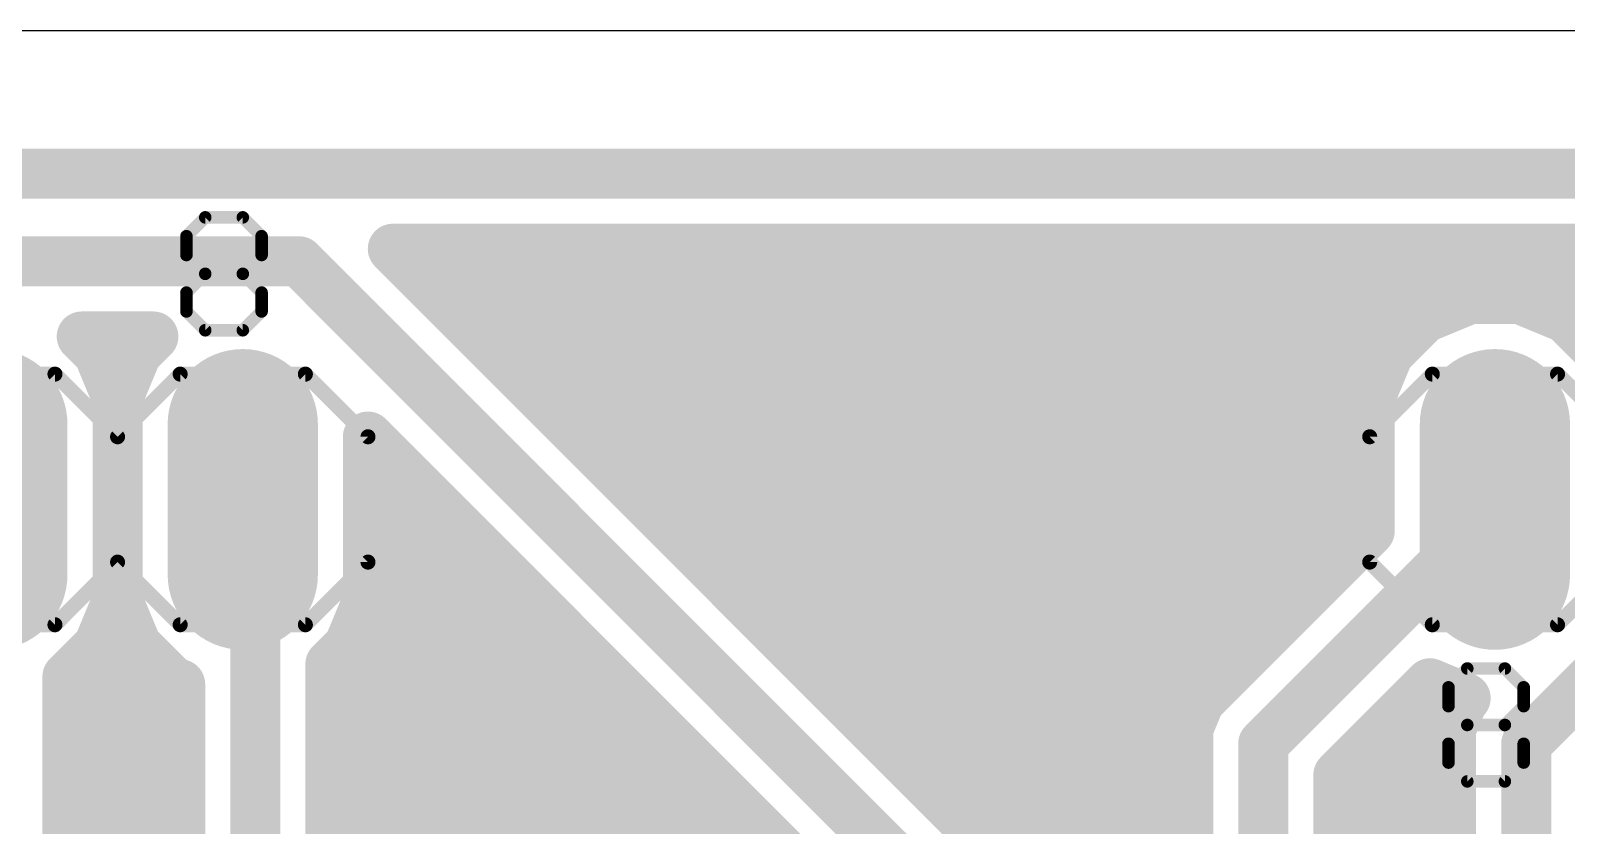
# Model space of a CAD drawing. Extents: x 40.6 to 122, y 26.7 to 70.8.
# Drawn here: x 71.51 to 87.08, y 62.74 to 70.79 of the extents above; entities that cross this region are included whole.
import ezdxf

# ---------------------------------------------------------------- set-up
doc = ezdxf.new("R2010")
doc.units = 0
for name, color, linetype in [('16', 175, 'CONTINUOUS'), ('17', 82, 'CONTINUOUS'), ('20', 7, 'CONTINUOUS'), ('21', 253, 'CONTINUOUS'), ('51', 253, 'CONTINUOUS')]:
    doc.layers.add(name, color=color, linetype=linetype)

# ---------------------------------------------------------------- blocks, each defined once
blk = doc.blocks.new('RECT')
blk.add_solid([(-0.5, -0.5), (0.5, -0.5), (-0.5, 0.5), (0.5, 0.5)])
blk = doc.blocks.new('LONGP100')
at = {"const_width": 1}
blk.add_lwpolyline([(-0.5, 0), (0.5, 0)], dxfattribs=at)
at = {"const_width": 0.5}
for points in [[(-0.5, 0.25, 1), (-0.5, -0.25)], [(0.5, -0.25, 1), (0.5, 0.25)]]:
    blk.add_lwpolyline(points, format="xyb", dxfattribs=at)

msp = doc.modelspace()

# ---------------------------------------------------------------- linework, layer by layer
at = {"layer": '16', "const_width": 0.508}
for points in [[(108.458, 69.342), (54.6735, 69.342)], [(55.118, 68.453), (74.2315, 68.453)], [(74.2315, 68.453), (80.899, 61.7855)], [(81.545, 62.2171), (75.1821, 68.58)], [(75.1821, 68.58), (108.1424, 68.58)], [(75.6901, 68.072), (108.6504, 68.072)], [(86.1074, 68.072), (85.6406, 67.8787)], [(86.6126, 68.072), (86.1074, 68.072)], [(87.0794, 67.8787), (86.6126, 68.072)], [(85.6406, 67.8787), (85.2833, 67.5214)], [(87.4367, 67.5214), (87.0794, 67.8787)], [(72.1967, 67.5214), (72.027, 67.691)], [(72.027, 67.691), (72.753, 67.691)], [(72.753, 67.691), (72.5833, 67.5214)], [(72.154, 67.564), (72.626, 67.564)], [(72.39, 67.0546), (72.1967, 67.5214)], [(72.5833, 67.5214), (72.39, 67.0546)], [(76.1981, 67.564), (85.326, 67.564)], [(85.2833, 67.5214), (85.09, 67.0546)], [(72.3894, 67.056), (72.3906, 67.056)], [(72.39, 65.0254), (72.39, 67.0546)], [(72.39, 67.0546), (72.39, 65.0254)], [(76.7061, 67.056), (85.0906, 67.056)], [(85.09, 67.0546), (85.09, 65.7206)], [(74.93, 65.0254), (74.93, 66.6769)], [(74.93, 66.6769), (80.137, 61.4699)], [(72.39, 66.548), (72.39, 66.548)], [(74.93, 66.548), (75.0589, 66.548)], [(77.2141, 66.548), (85.09, 66.548)], [(72.39, 66.04), (72.39, 66.04)], [(73.787, 65.786), (73.66, 66.04)], [(74.93, 66.04), (75.5669, 66.04)], [(77.7221, 66.04), (85.09, 66.04)], [(86.233, 65.786), (86.36, 66.04)], [(73.787, 65.786), (73.787, 57.3405)], [(86.233, 65.786), (84.0105, 63.5635)], [(88.9, 65.786), (86.6775, 63.5635)], [(85.09, 65.7206), (83.3645, 63.9951)], [(72.39, 65.532), (72.39, 65.532)], [(74.93, 65.532), (76.0749, 65.532)], [(78.2301, 65.532), (84.9014, 65.532)], [(72.1967, 64.5586), (72.39, 65.0254)], [(72.3894, 65.024), (72.3906, 65.024)], [(72.39, 65.0254), (72.5833, 64.5586)], [(74.7366, 64.5586), (74.93, 65.0254)], [(74.9294, 65.024), (76.5829, 65.024)], [(78.7381, 65.024), (84.3934, 65.024)], [(71.882, 64.2439), (72.1967, 64.5586)], [(72.5833, 64.5586), (72.9406, 64.2013)], [(74.549, 64.3709), (74.7366, 64.5586)], [(72.154, 64.516), (72.6259, 64.516)], [(74.6941, 64.516), (77.0909, 64.516)], [(79.2461, 64.516), (83.8854, 64.516)], [(71.882, 58.7008), (71.882, 64.2439)], [(74.549, 58.5738), (74.549, 64.3709)], [(72.9406, 64.2013), (73.025, 64.1664)], [(73.025, 64.1664), (73.025, 58.812)], [(84.7725, 63.2479), (85.701, 64.1763)], [(85.701, 64.1763), (86.0628, 64.0265)], [(71.882, 64.008), (73.025, 64.008)], [(74.549, 64.008), (77.5989, 64.008)], [(79.7541, 64.008), (83.3774, 64.008)], [(83.3645, 63.9951), (83.2485, 63.7151)], [(85.5326, 64.008), (86.0444, 64.008)], [(86.0315, 63.9951), (85.9155, 63.7151)], [(86.0628, 64.0265), (86.0315, 63.9951)], [(83.2485, 63.7151), (83.2485, 58.8383)], [(85.9155, 63.7151), (85.9155, 58.8909)], [(71.882, 63.5), (73.025, 63.5)], [(74.549, 63.5), (78.1069, 63.5)], [(80.2621, 63.5), (83.2485, 63.5)], [(84.0105, 63.5635), (84.0105, 57.3405)], [(85.0246, 63.5), (85.9155, 63.5)], [(86.6775, 63.5635), (86.6775, 57.3405)], [(84.7725, 58.5103), (84.7725, 63.2479)], [(71.882, 62.992), (73.025, 62.992)], [(74.549, 62.992), (78.6149, 62.992)], [(80.7701, 62.992), (83.2485, 62.992)], [(84.7725, 62.992), (85.9155, 62.992)], [(71.882, 62.484), (73.025, 62.484)], [(74.549, 62.484), (79.1229, 62.484)], [(81.2781, 62.484), (83.2485, 62.484)], [(84.7725, 62.484), (85.9155, 62.484)]]:
    msp.add_lwpolyline(points, dxfattribs=at)
at = {"layer": '16', "const_width": 0.254}
for points in [[(74.3213, 68.5428, 1), (74.1417, 68.3632)], [(74.2315, 68.326, 1), (74.2315, 68.58)], [(75.2719, 68.6698, 1), (75.0923, 68.4902)], [(75.1821, 68.707, 1), (75.1821, 68.453)], [(75.6901, 68.199, 1), (75.6901, 67.945)], [(86.1074, 68.199, 1), (86.1074, 67.945)], [(86.156, 67.9547, 1), (86.0588, 68.1893)], [(86.6612, 68.1893, 1), (86.564, 67.9547)], [(86.6126, 67.945, 1), (86.6126, 68.199)], [(85.592, 67.996, 1), (85.6892, 67.7613)], [(85.7304, 67.7888, 1), (85.5508, 67.9685)], [(87.1692, 67.9685, 1), (86.9896, 67.7888)], [(87.0308, 67.7613, 1), (87.128, 67.996)], [(72.1168, 67.7808, 1), (71.9372, 67.6012)], [(72.027, 67.818, 1), (72.027, 67.564)], [(72.8428, 67.6012, 1), (72.6632, 67.7808)], [(72.753, 67.564, 1), (72.753, 67.818)], [(72.154, 67.691, 1), (72.154, 67.437)], [(72.314, 67.57, 1), (72.0793, 67.4728)], [(72.7007, 67.4728, 1), (72.466, 67.57)], [(72.626, 67.437, 1), (72.626, 67.691)], [(76.1981, 67.691, 1), (76.1981, 67.437)], [(85.4007, 67.4728, 1), (85.166, 67.57)], [(85.326, 67.437, 1), (85.326, 67.691)], [(72.1068, 67.4316, 1), (72.2865, 67.6112)], [(72.4935, 67.6112, 1), (72.6731, 67.4316)], [(85.1935, 67.6112, 1), (85.3731, 67.4316)], [(72.3894, 67.183, 1), (72.3894, 66.929)], [(72.517, 67.0546, 1), (72.263, 67.0546)], [(72.517, 67.0546, 1), (72.263, 67.0546)], [(72.3906, 66.929, 1), (72.3906, 67.183)], [(76.7061, 67.183, 1), (76.7061, 66.929)], [(85.217, 67.0546, 1), (84.963, 67.0546)], [(85.0906, 66.929, 1), (85.0906, 67.183)], [(72.2727, 67.1032, 1), (72.5073, 67.006)], [(72.2727, 67.006, 1), (72.5073, 67.1032)], [(84.9727, 67.1032, 1), (85.2073, 67.006)], [(75.057, 66.6769, 1), (74.803, 66.6769)], [(75.0198, 66.7667, 1), (74.8402, 66.5871)], [(72.39, 66.675, 1), (72.39, 66.421)], [(72.39, 66.421, 1), (72.39, 66.675)], [(74.93, 66.675, 1), (74.93, 66.421)], [(75.0589, 66.421, 1), (75.0589, 66.675)], [(77.2141, 66.675, 1), (77.2141, 66.421)], [(85.09, 66.421, 1), (85.09, 66.675)], [(72.39, 66.167, 1), (72.39, 65.913)], [(72.39, 65.913, 1), (72.39, 66.167)], [(73.7736, 66.0968, 1), (73.5464, 65.9832)], [(74.93, 66.167, 1), (74.93, 65.913)], [(75.5669, 65.913, 1), (75.5669, 66.167)], [(77.7221, 66.167, 1), (77.7221, 65.913)], [(85.09, 65.913, 1), (85.09, 66.167)], [(86.4736, 65.9832, 1), (86.2464, 66.0968)], [(73.914, 65.786, 1), (73.66, 65.786)], [(86.3228, 65.6962, 1), (86.1432, 65.8758)], [(73.6734, 65.7292, 1), (73.9006, 65.8428)], [(85.1798, 65.6308, 1), (85.0002, 65.8104)], [(86.1194, 65.8428, 1), (86.3466, 65.7292)], [(72.39, 65.659, 1), (72.39, 65.405)], [(72.39, 65.405, 1), (72.39, 65.659)], [(74.93, 65.659, 1), (74.93, 65.405)], [(76.0749, 65.405, 1), (76.0749, 65.659)], [(78.2301, 65.659, 1), (78.2301, 65.405)], [(84.9014, 65.405, 1), (84.9014, 65.659)], [(84.963, 65.7206, 1), (85.217, 65.7206)], [(72.3894, 65.151, 1), (72.3894, 64.897)], [(72.5073, 65.074, 1), (72.2727, 64.9768)], [(72.5073, 64.9768, 1), (72.2727, 65.074)], [(72.3906, 64.897, 1), (72.3906, 65.151)], [(74.9294, 65.151, 1), (74.9294, 64.897)], [(75.0473, 64.9768, 1), (74.8127, 65.074)], [(76.5829, 64.897, 1), (76.5829, 65.151)], [(78.7381, 65.151, 1), (78.7381, 64.897)], [(84.3934, 64.897, 1), (84.3934, 65.151)], [(72.263, 65.0254, 1), (72.517, 65.0254)], [(72.263, 65.0254, 1), (72.517, 65.0254)], [(74.803, 65.0254, 1), (75.057, 65.0254)], [(72.2865, 64.4688, 1), (72.1068, 64.6484)], [(72.6731, 64.6484, 1), (72.4935, 64.4688)], [(74.8265, 64.4688, 1), (74.6468, 64.6484)], [(72.154, 64.643, 1), (72.154, 64.389)], [(72.0793, 64.6072, 1), (72.314, 64.51)], [(72.466, 64.51, 1), (72.7007, 64.6072)], [(72.6259, 64.389, 1), (72.6259, 64.643)], [(74.6941, 64.643, 1), (74.6941, 64.389)], [(74.6193, 64.6072, 1), (74.854, 64.51)], [(77.0909, 64.389, 1), (77.0909, 64.643)], [(79.2461, 64.643, 1), (79.2461, 64.389)], [(83.8854, 64.389, 1), (83.8854, 64.643)], [(72.009, 64.2439, 1), (71.755, 64.2439)], [(74.676, 64.3709, 1), (74.422, 64.3709)], [(74.4592, 64.4607, 1), (74.6388, 64.2811)], [(71.7922, 64.3337, 1), (71.9718, 64.1541)], [(72.9892, 64.3187, 1), (72.892, 64.084)], [(72.8508, 64.1115, 1), (73.0304, 64.2911)], [(73.152, 64.1664, 1), (72.898, 64.1664)], [(72.9764, 64.0491, 1), (73.0736, 64.2837)], [(85.7496, 64.2937, 1), (85.6524, 64.059)], [(85.7908, 64.0865, 1), (85.6112, 64.2661)], [(71.882, 64.135, 1), (71.882, 63.881)], [(73.025, 63.881, 1), (73.025, 64.135)], [(74.549, 64.135, 1), (74.549, 63.881)], [(77.5989, 63.881, 1), (77.5989, 64.135)], [(79.7541, 64.135, 1), (79.7541, 63.881)], [(83.2747, 64.0849, 1), (83.4543, 63.9053)], [(83.4818, 63.9465, 1), (83.2472, 64.0437)], [(83.3774, 63.881, 1), (83.3774, 64.135)], [(85.5326, 64.135, 1), (85.5326, 63.881)], [(85.9417, 64.0849, 1), (86.1213, 63.9053)], [(86.1488, 63.9465, 1), (85.9142, 64.0437)], [(86.1526, 63.9367, 1), (85.973, 64.1163)], [(86.0142, 63.9091, 1), (86.1114, 64.1438)], [(86.0444, 63.881, 1), (86.0444, 64.135)], [(83.3755, 63.7151, 1), (83.1215, 63.7151)], [(83.1312, 63.7637, 1), (83.3658, 63.6665)], [(86.0425, 63.7151, 1), (85.7885, 63.7151)], [(85.7982, 63.7637, 1), (86.0328, 63.6665)], [(71.882, 63.627, 1), (71.882, 63.373)], [(73.025, 63.373, 1), (73.025, 63.627)], [(74.549, 63.627, 1), (74.549, 63.373)], [(78.1069, 63.373, 1), (78.1069, 63.627)], [(80.2621, 63.627, 1), (80.2621, 63.373)], [(83.2485, 63.373, 1), (83.2485, 63.627)], [(84.1375, 63.5635, 1), (83.8835, 63.5635)], [(83.9207, 63.6533, 1), (84.1003, 63.4737)], [(85.0246, 63.627, 1), (85.0246, 63.373)], [(85.9155, 63.373, 1), (85.9155, 63.627)], [(86.8045, 63.5635, 1), (86.5505, 63.5635)], [(86.5877, 63.6533, 1), (86.7673, 63.4737)], [(84.8995, 63.2479, 1), (84.6455, 63.2479)], [(84.6827, 63.3377, 1), (84.8623, 63.1581)], [(71.882, 63.119, 1), (71.882, 62.865)], [(73.025, 62.865, 1), (73.025, 63.119)], [(74.549, 63.119, 1), (74.549, 62.865)], [(78.6149, 62.865, 1), (78.6149, 63.119)], [(80.7701, 63.119, 1), (80.7701, 62.865)], [(83.2485, 62.865, 1), (83.2485, 63.119)], [(84.7725, 63.119, 1), (84.7725, 62.865)], [(85.9155, 62.865, 1), (85.9155, 63.119)]]:
    msp.add_lwpolyline(points, format="xyb", dxfattribs=at)
at = {"layer": '20'}
msp.add_line((121.9, 70.79), (40.64, 70.79), dxfattribs=at)
at = {"layer": '21'}
for points, const_width in [([(73.0885, 68.7078), (73.2792, 68.8985)], 0.127), ([(73.2792, 68.8985), (73.6605, 68.8985)], 0.127), ([(73.6605, 68.8985), (73.8512, 68.7078)], 0.127), ([(73.0885, 68.5172), (73.0885, 68.7078)], 0.127), ([(73.8512, 68.7078), (73.8512, 68.5172)], 0.127), ([(73.2792, 68.3265), (73.0885, 68.5172)], 0.127), ([(73.8512, 68.5172), (73.6605, 68.3265)], 0.127), ([(73.0885, 68.1358), (73.2792, 68.3265)], 0.127), ([(73.2792, 68.3265), (73.6605, 68.3265)], 0.127), ([(73.6605, 68.3265), (73.8512, 68.1358)], 0.127), ([(73.0885, 67.9452), (73.0885, 68.1358)], 0.127), ([(73.8512, 68.1358), (73.8512, 67.9452)], 0.127), ([(73.2792, 67.7545), (73.0885, 67.9452)], 0.127), ([(73.8512, 67.9452), (73.6605, 67.7545)], 0.127), ([(73.6605, 67.7545), (73.2792, 67.7545)], 0.127), ([(70.485, 67.31), (71.755, 67.31)], 0.1524), ([(71.755, 67.31), (72.39, 66.675)], 0.1524), ([(73.025, 67.31), (72.39, 66.675)], 0.1524), ([(73.025, 67.31), (74.295, 67.31)], 0.1524), ([(74.295, 67.31), (74.93, 66.675)], 0.1524), ([(85.09, 66.675), (85.725, 67.31)], 0.1524), ([(85.725, 67.31), (86.995, 67.31)], 0.1524), ([(87.63, 66.675), (86.995, 67.31)], 0.1524), ([(74.93, 66.675), (74.93, 65.405)], 0.1524), ([(85.09, 65.405), (85.09, 66.675)], 0.1524), ([(72.39, 65.405), (71.755, 64.77)], 0.1524), ([(72.39, 65.405), (73.025, 64.77)], 0.1524), ([(74.93, 65.405), (74.295, 64.77)], 0.1524), ([(85.725, 64.77), (85.09, 65.405)], 0.1524), ([(86.995, 64.77), (87.63, 65.405)], 0.1524), ([(71.755, 64.77), (70.485, 64.77)], 0.1524), ([(74.295, 64.77), (73.025, 64.77)], 0.1524), ([(86.995, 64.77), (85.725, 64.77)], 0.1524), ([(85.8891, 64.1358), (86.0798, 64.3265)], 0.127), ([(86.0798, 64.3265), (86.4611, 64.3265)], 0.127), ([(86.4611, 64.3265), (86.6518, 64.1358)], 0.127), ([(85.8891, 63.9452), (85.8891, 64.1358)], 0.127), ([(86.6518, 64.1358), (86.6518, 63.9452)], 0.127), ([(86.0798, 63.7545), (85.8891, 63.9452)], 0.127), ([(86.6518, 63.9452), (86.4611, 63.7545)], 0.127), ([(85.8891, 63.5638), (86.0798, 63.7545)], 0.127), ([(86.0798, 63.7545), (86.4611, 63.7545)], 0.127), ([(86.4611, 63.7545), (86.6518, 63.5638)], 0.127), ([(85.8891, 63.3732), (85.8891, 63.5638)], 0.127), ([(86.6518, 63.5638), (86.6518, 63.3732)], 0.127), ([(86.0798, 63.1825), (85.8891, 63.3732)], 0.127), ([(86.6518, 63.3732), (86.4611, 63.1825)], 0.127), ([(86.4611, 63.1825), (86.0798, 63.1825)], 0.127)]:
    msp.add_lwpolyline(points, dxfattribs=dict(at, const_width=const_width))
for points, const_width in [([(73.2792, 68.9302, 1), (73.2792, 68.8667)], 0.0635), ([(73.3016, 68.876, 1), (73.2567, 68.9209)], 0.0635), ([(73.6829, 68.9209, 1), (73.638, 68.876)], 0.0635), ([(73.6605, 68.8667, 1), (73.6605, 68.9302)], 0.0635), ([(73.1203, 68.7078, 1), (73.0568, 68.7078)], 0.0635), ([(73.066, 68.7303, 1), (73.111, 68.6854)], 0.0635), ([(73.8829, 68.7078, 1), (73.8194, 68.7078)], 0.0635), ([(73.8287, 68.6854, 1), (73.8736, 68.7303)], 0.0635), ([(73.111, 68.5396, 1), (73.066, 68.4947)], 0.0635), ([(73.0568, 68.5172, 1), (73.1203, 68.5172)], 0.0635), ([(73.8194, 68.5172, 1), (73.8829, 68.5172)], 0.0635), ([(73.8736, 68.4947, 1), (73.8287, 68.5396)], 0.0635), ([(73.2792, 68.3582, 1), (73.2792, 68.2947)], 0.0635), ([(73.3016, 68.304, 1), (73.2567, 68.3489)], 0.0635), ([(73.2567, 68.304, 1), (73.3016, 68.3489)], 0.0635), ([(73.6829, 68.3489, 1), (73.638, 68.304)], 0.0635), ([(73.638, 68.3489, 1), (73.6829, 68.304)], 0.0635), ([(73.6605, 68.2947, 1), (73.6605, 68.3582)], 0.0635), ([(73.1203, 68.1358, 1), (73.0568, 68.1358)], 0.0635), ([(73.066, 68.1583, 1), (73.111, 68.1134)], 0.0635), ([(73.8829, 68.1358, 1), (73.8194, 68.1358)], 0.0635), ([(73.8287, 68.1134, 1), (73.8736, 68.1583)], 0.0635), ([(73.111, 67.9676, 1), (73.066, 67.9227)], 0.0635), ([(73.0568, 67.9452, 1), (73.1203, 67.9452)], 0.0635), ([(73.8194, 67.9452, 1), (73.8829, 67.9452)], 0.0635), ([(73.8736, 67.9227, 1), (73.8287, 67.9676)], 0.0635), ([(73.2792, 67.7863, 1), (73.2792, 67.7228)], 0.0635), ([(73.2567, 67.732, 1), (73.3016, 67.777)], 0.0635), ([(73.638, 67.777, 1), (73.6829, 67.732)], 0.0635), ([(73.6605, 67.7228, 1), (73.6605, 67.7863)], 0.0635), ([(71.7819, 67.3369, 1), (71.7281, 67.2831)], 0.0762), ([(71.755, 67.2719, 1), (71.755, 67.3481)], 0.0762), ([(73.025, 67.3481, 1), (73.025, 67.2719)], 0.0762), ([(73.0519, 67.2831, 1), (72.9981, 67.3369)], 0.0762), ([(74.3219, 67.3369, 1), (74.2681, 67.2831)], 0.0762), ([(74.295, 67.2719, 1), (74.295, 67.3481)], 0.0762), ([(85.725, 67.3481, 1), (85.725, 67.2719)], 0.0762), ([(85.7519, 67.2831, 1), (85.6981, 67.3369)], 0.0762), ([(87.0219, 67.3369, 1), (86.9681, 67.2831)], 0.0762), ([(86.995, 67.2719, 1), (86.995, 67.3481)], 0.0762), ([(72.3631, 66.7019, 1), (72.4169, 66.6481)], 0.0762), ([(72.3631, 66.6481, 1), (72.4169, 66.7019)], 0.0762), ([(74.9681, 66.675, 1), (74.8919, 66.675)], 0.0762), ([(74.9031, 66.6481, 1), (74.9569, 66.7019)], 0.0762), ([(85.1281, 66.675, 1), (85.0519, 66.675)], 0.0762), ([(85.0631, 66.7019, 1), (85.1169, 66.6481)], 0.0762), ([(72.4169, 65.4319, 1), (72.3631, 65.3781)], 0.0762), ([(72.4169, 65.3781, 1), (72.3631, 65.4319)], 0.0762), ([(74.8919, 65.405, 1), (74.9681, 65.405)], 0.0762), ([(74.9569, 65.3781, 1), (74.9031, 65.4319)], 0.0762), ([(85.0519, 65.405, 1), (85.1281, 65.405)], 0.0762), ([(85.1169, 65.4319, 1), (85.0631, 65.3781)], 0.0762), ([(71.7281, 64.7969, 1), (71.7819, 64.7431)], 0.0762), ([(71.755, 64.7319, 1), (71.755, 64.8081)], 0.0762), ([(73.025, 64.8081, 1), (73.025, 64.7319)], 0.0762), ([(72.9981, 64.7431, 1), (73.0519, 64.7969)], 0.0762), ([(74.2681, 64.7969, 1), (74.3219, 64.7431)], 0.0762), ([(74.295, 64.7319, 1), (74.295, 64.8081)], 0.0762), ([(85.725, 64.8081, 1), (85.725, 64.7319)], 0.0762), ([(85.6981, 64.7431, 1), (85.7519, 64.7969)], 0.0762), ([(86.9681, 64.7969, 1), (87.0219, 64.7431)], 0.0762), ([(86.995, 64.7319, 1), (86.995, 64.8081)], 0.0762), ([(86.0798, 64.3582, 1), (86.0798, 64.2947)], 0.0635), ([(86.1022, 64.304, 1), (86.0573, 64.3489)], 0.0635), ([(86.4835, 64.3489, 1), (86.4386, 64.304)], 0.0635), ([(86.4611, 64.2947, 1), (86.4611, 64.3582)], 0.0635), ([(85.9209, 64.1358, 1), (85.8574, 64.1358)], 0.0635), ([(85.8667, 64.1583, 1), (85.9116, 64.1134)], 0.0635), ([(86.6835, 64.1358, 1), (86.62, 64.1358)], 0.0635), ([(86.6293, 64.1134, 1), (86.6742, 64.1583)], 0.0635), ([(85.8574, 63.9452, 1), (85.9209, 63.9452)], 0.0635), ([(85.9116, 63.9676, 1), (85.8667, 63.9227)], 0.0635), ([(86.62, 63.9452, 1), (86.6835, 63.9452)], 0.0635), ([(86.6742, 63.9227, 1), (86.6293, 63.9676)], 0.0635), ([(86.0798, 63.7862, 1), (86.0798, 63.7227)], 0.0635), ([(86.1022, 63.732, 1), (86.0573, 63.7769)], 0.0635), ([(86.0573, 63.732, 1), (86.1022, 63.7769)], 0.0635), ([(86.4835, 63.7769, 1), (86.4386, 63.732)], 0.0635), ([(86.4386, 63.7769, 1), (86.4835, 63.732)], 0.0635), ([(86.4611, 63.7227, 1), (86.4611, 63.7862)], 0.0635), ([(85.9209, 63.5638, 1), (85.8574, 63.5638)], 0.0635), ([(85.8667, 63.5863, 1), (85.9116, 63.5414)], 0.0635), ([(86.6835, 63.5638, 1), (86.62, 63.5638)], 0.0635), ([(86.6293, 63.5414, 1), (86.6742, 63.5863)], 0.0635), ([(85.8574, 63.3732, 1), (85.9209, 63.3732)], 0.0635), ([(85.9116, 63.3956, 1), (85.8667, 63.3507)], 0.0635), ([(86.62, 63.3732, 1), (86.6835, 63.3732)], 0.0635), ([(86.6742, 63.3507, 1), (86.6293, 63.3956)], 0.0635), ([(86.0798, 63.2143, 1), (86.0798, 63.1508)], 0.0635), ([(86.0573, 63.16, 1), (86.1022, 63.205)], 0.0635), ([(86.4386, 63.205, 1), (86.4835, 63.16)], 0.0635), ([(86.4611, 63.1508, 1), (86.4611, 63.2143)], 0.0635)]:
    msp.add_lwpolyline(points, format="xyb", dxfattribs=dict(at, const_width=const_width))

# ---------------------------------------------------------------- block references
at = {"layer": '17', "xscale": 1.524, "yscale": 1.524}
for p, rotation in [((71.12, 66.04), 90), ((71.12, 66.04), 90), ((73.66, 66.04), 90), ((73.66, 66.04), 90), ((86.36, 66.04), 270), ((86.36, 66.04), 270)]:
    msp.add_blockref('LONGP100', p, dxfattribs=dict(at, rotation=rotation))
at = {"layer": '51', "xscale": 0.508, "yscale": 0.508}
msp.add_blockref('RECT', (73.66, 66.04), dxfattribs=at)
at = {"layer": '51', "xscale": 0.508, "yscale": 0.508, "rotation": 180}
msp.add_blockref('RECT', (86.36, 66.04), dxfattribs=at)

doc.saveas('drawing.dxf')
